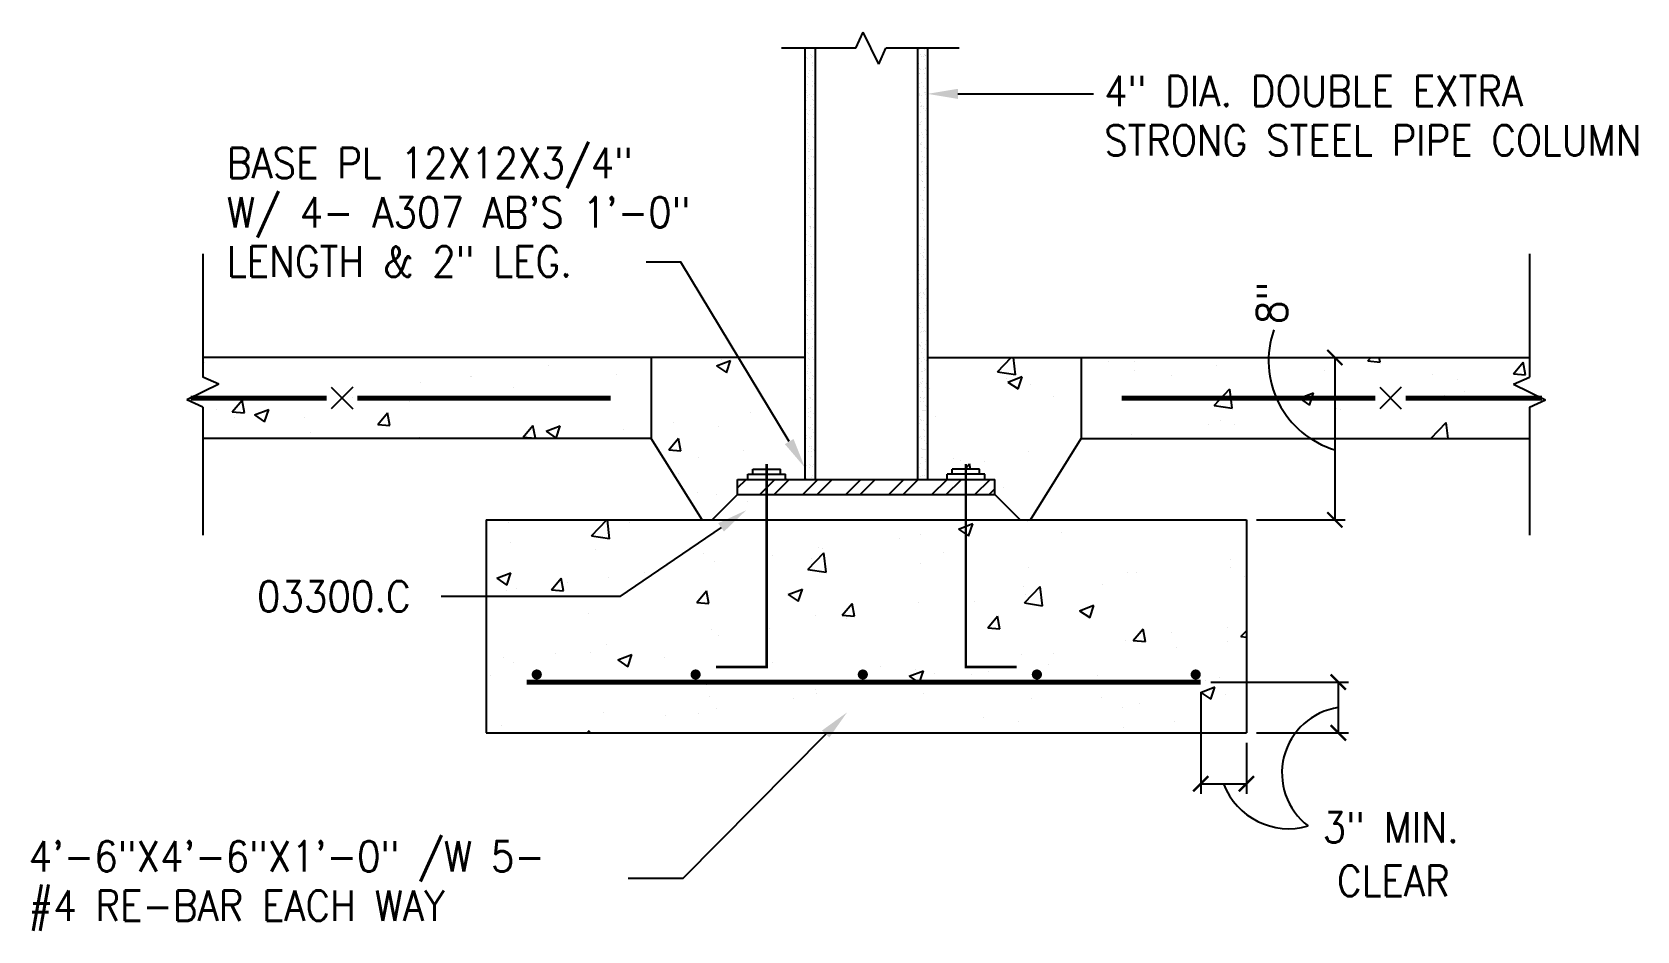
# Model space of a CAD drawing. Extents: x 10 to 698, y 9 to 300.
# Drawn here: x 495.134 to 500.079, y 9.166 to 11.936 of the extents above; entities that cross this region are included whole.
import ezdxf

# ---------------------------------------------------------------- set-up
doc = ezdxf.new("R2010")
doc.units = 0
doc.header["$LTSCALE"] = 0.5
doc.header["$MEASUREMENT"] = 0
doc.layers.get('0').update_dxf_attribs({"linetype": 'CONTINUOUS'})
doc.layers.get('DEFPOINTS').update_dxf_attribs({"linetype": 'CONTINUOUS'})
for name, color, linetype in [('A-ANNO-DIMS', 7, 'CONTINUOUS'), ('A-ANNO-NOTE', 7, 'CONTINUOUS'), ('A-ANNO-SYMB', 7, 'CONTINUOUS'), ('A-DETL-MBND', 2, 'CONTINUOUS'), ('A-DETL-MCUT', 2, 'CONTINUOUS'), ('A-DETL-PATT', 8, 'CONTINUOUS')]:
    doc.layers.add(name, color=color, linetype=linetype)
doc.styles.add('NOTE', font='romans.shx', dxfattribs={"width": 0.9})
doc.dimstyles.new('A1-1', dxfattribs={"dimtxt": 0.09375, "dimasz": 0.046875, "dimexe": 0.03125, "dimexo": 0.03125, "dimgap": 0.03125, "dimtad": 1, "dimdec": 8, "dimzin": 3, "dimdsep": 46, "dimlunit": 4, "dimtxsty": 'Standard', "dimblk1": 'ARCHTICK', "dimblk2": 'ARCHTICK', "dimsah": 1, "dimcen": 0.09375, "dimclrd": 256, "dimclre": 256, "dimclrt": 256, "dimadec": 0, "dimazin": 0, "dimtfac": 1, "dimtdec": 8, "dimtmove": 2, "dimatfit": 3, "dimldrblk": 'ARCHTICK', "dimfxl": 0, "dimtolj": 1, "dimtzin": 3, "dimarcsym": 0})

# ---------------------------------------------------------------- blocks, each defined once
blk = doc.blocks.new('*X329')
at = {"color": 0}
for p, q in [((497.308, 10.5311), (497.3346, 10.5577)), ((497.3973, 10.532), (497.423, 10.5577)), ((497.4203, 10.5108), (497.4672, 10.5577)), ((497.5087, 10.5108), (497.5555, 10.5577)), ((497.5529, 10.5108), (497.5997, 10.5577)), ((497.6413, 10.5108), (497.6881, 10.5577)), ((497.7044, 10.5297), (497.7323, 10.5577)), ((497.7738, 10.5108), (497.8207, 10.5577)), ((497.818, 10.5108), (497.8649, 10.5577)), ((497.9064, 10.5108), (497.9533, 10.5577)), ((497.9506, 10.5108), (497.9975, 10.5577)), ((498.039, 10.5108), (498.0859, 10.5577)), ((497.3761, 10.5108), (497.3973, 10.532)), ((497.6854, 10.5108), (497.7044, 10.5297)), ((498.0832, 10.5108), (498.1007, 10.5283))]:
    blk.add_line(p, q, dxfattribs=at)
blk = doc.blocks.new('*X328')
at = {"color": 0}
for p, q in [((498.1091, 10.8891), (498.1513, 10.9332)), ((498.1646, 10.8802), (498.1585, 10.9332)), ((499.2503, 10.9225), (499.2592, 10.9332)), ((499.2877, 10.9189), (499.285, 10.9332)), ((495.6642, 10.9176), (495.6642, 10.9176)), ((496.7252, 10.9074), (496.7252, 10.9074)), ((496.9335, 10.8804), (496.9335, 10.8804)), ((497.2428, 10.9076), (497.2865, 10.9244)), ((497.2428, 10.9076), (497.2739, 10.8866)), ((497.2581, 10.9272), (497.2581, 10.9272)), ((497.2739, 10.8862), (497.2865, 10.924)), ((498.1091, 10.8891), (498.1646, 10.8805)), ((498.45, 10.9224), (498.45, 10.9224)), ((498.5313, 10.9203), (498.5313, 10.9203)), ((498.5326, 10.8941), (498.5326, 10.8941)), ((498.7837, 10.9083), (498.7837, 10.9083)), ((499.1173, 10.8942), (499.1173, 10.8942)), ((499.2503, 10.9225), (499.2877, 10.9193)), ((499.4509, 10.8801), (499.4509, 10.8801)), ((499.6986, 10.8833), (499.7287, 10.9192)), ((499.6986, 10.8833), (499.7359, 10.88)), ((499.7359, 10.8797), (499.7287, 10.9188)), ((496.332, 10.8556), (496.332, 10.8556)), ((496.4855, 10.8738), (496.4855, 10.8738)), ((496.4885, 10.8762), (496.4885, 10.8762)), ((496.6178, 10.8404), (496.6178, 10.8404)), ((497.8998, 10.8372), (497.8998, 10.8372)), ((498.1365, 10.8683), (498.1365, 10.8683)), ((498.141, 10.8575), (498.1847, 10.8743)), ((498.141, 10.8575), (498.1721, 10.8366)), ((498.1721, 10.8362), (498.1847, 10.8739)), ((498.2117, 10.8501), (498.2117, 10.8501)), ((498.6466, 10.8763), (498.6466, 10.8763)), ((498.7761, 10.7857), (498.8248, 10.8364)), ((498.8317, 10.7767), (498.8248, 10.8361)), ((499.5254, 10.8642), (499.5254, 10.8642)), ((495.7507, 10.7662), (495.7809, 10.8021)), ((495.7881, 10.7625), (495.7809, 10.8017)), ((495.9373, 10.8036), (495.9373, 10.8036)), ((496.121, 10.8112), (496.121, 10.8112)), ((496.2969, 10.7964), (496.2969, 10.7964)), ((498.2821, 10.8137), (498.2821, 10.8137)), ((498.7761, 10.7857), (498.8317, 10.7771)), ((499.0392, 10.8075), (499.0829, 10.8243)), ((499.0392, 10.8075), (499.0703, 10.7865)), ((499.0703, 10.7861), (499.0829, 10.8239)), ((499.1609, 10.8016), (499.1609, 10.8016)), ((499.3112, 10.7981), (499.3112, 10.7981)), ((499.4862, 10.8169), (499.4862, 10.8169)), ((499.5479, 10.8293), (499.5479, 10.8293)), ((495.7006, 10.7725), (495.7006, 10.7725)), ((495.7507, 10.7662), (495.7881, 10.7629)), ((495.7565, 10.7487), (495.7565, 10.7487)), ((495.8194, 10.7561), (495.8632, 10.7729)), ((495.8194, 10.7561), (495.8505, 10.7351)), ((495.8505, 10.7347), (495.8632, 10.7725)), ((495.9723, 10.7495), (495.9723, 10.7495)), ((496.199, 10.727), (496.2291, 10.7629)), ((496.2364, 10.7233), (496.2291, 10.7625)), ((497.1119, 10.7334), (497.1119, 10.7334)), ((497.3487, 10.7646), (497.3487, 10.7646)), ((497.9176, 10.7511), (497.9176, 10.7511)), ((498.7964, 10.739), (498.7964, 10.739)), ((499.1547, 10.7775), (499.1547, 10.7775)), ((499.1653, 10.7729), (499.1653, 10.7729)), ((499.444, 10.6832), (499.4918, 10.733)), ((499.4975, 10.6832), (499.4918, 10.7326)), ((495.9928, 10.7017), (495.9928, 10.7017)), ((496.199, 10.727), (496.2364, 10.7237)), ((496.3265, 10.6876), (496.3265, 10.6876)), ((496.6473, 10.6877), (496.6774, 10.7236)), ((496.6473, 10.6877), (496.6847, 10.6845)), ((496.6847, 10.6841), (496.6774, 10.7233)), ((496.7176, 10.706), (496.7614, 10.7228)), ((496.7176, 10.706), (496.7487, 10.685)), ((496.7487, 10.6846), (496.7614, 10.7224)), ((496.9555, 10.7128), (496.9555, 10.7128)), ((497.0956, 10.6485), (497.1257, 10.6844)), ((497.1329, 10.6449), (497.1257, 10.684)), ((497.2505, 10.7192), (497.2505, 10.7192)), ((498.5233, 10.6944), (498.5233, 10.6944)), ((498.525, 10.686), (498.525, 10.686)), ((498.76, 10.7255), (498.76, 10.7255)), ((498.8407, 10.726), (498.8407, 10.726)), ((497.0956, 10.6485), (497.1329, 10.6452)), ((497.3274, 10.6453), (497.3274, 10.6453)), ((498.2041, 10.642), (498.2041, 10.642)), ((497.1886, 10.626), (497.1886, 10.626)), ((497.9721, 10.6218), (497.9721, 10.6218)), ((497.9947, 10.6171), (497.9947, 10.6171)), ((498.008, 10.5889), (498.0223, 10.606)), ((498.0254, 10.5889), (498.0223, 10.6056)), ((498.0674, 10.6139), (498.0674, 10.6139)), ((497.1255, 10.5755), (497.1255, 10.5755)), ((497.4592, 10.5614), (497.4592, 10.5614)), ((497.1842, 10.5181), (497.1842, 10.5181)), ((497.2429, 10.5111), (497.2429, 10.5111)), ((497.3384, 10.4888), (497.3384, 10.4888)), ((498.1264, 10.5332), (498.1264, 10.5332)), ((496.6026, 10.4243), (496.6026, 10.4243)), ((496.8579, 10.3838), (496.9048, 10.4327)), ((496.9135, 10.3748), (496.9067, 10.4327)), ((496.9739, 10.4262), (496.9739, 10.4262)), ((497.8719, 10.3871), (497.8719, 10.3871)), ((497.9889, 10.4043), (498.0327, 10.4211)), ((497.9889, 10.4043), (498.02, 10.3833)), ((498.02, 10.3829), (498.0327, 10.4207)), ((498.1965, 10.434), (498.1965, 10.434)), ((498.2024, 10.4273), (498.2024, 10.4273)), ((498.3061, 10.3952), (498.3061, 10.3952)), ((496.5358, 10.3558), (496.5358, 10.3558)), ((496.6094, 10.3637), (496.6094, 10.3637)), ((496.8579, 10.3838), (496.9135, 10.3751)), ((496.8694, 10.3417), (496.8694, 10.3417)), ((497.5562, 10.3471), (497.5562, 10.3471)), ((497.571, 10.3441), (497.571, 10.3441)), ((497.8077, 10.3753), (497.8077, 10.3753)), ((497.203, 10.3277), (497.203, 10.3277)), ((497.2353, 10.3031), (497.2353, 10.3031)), ((497.4145, 10.3235), (497.4145, 10.3235)), ((497.5249, 10.2803), (497.5736, 10.331)), ((497.5367, 10.3136), (497.5367, 10.3136)), ((497.5805, 10.2714), (497.5736, 10.3307)), ((497.8703, 10.2995), (497.8703, 10.2995)), ((497.9416, 10.3326), (497.9416, 10.3326)), ((498.8255, 10.3099), (498.8255, 10.3099)), ((496.5656, 10.2528), (496.6093, 10.2696)), ((496.5656, 10.2528), (496.5967, 10.2318)), ((496.5967, 10.2314), (496.6093, 10.2692)), ((496.734, 10.2176), (496.7641, 10.2535)), ((496.7714, 10.214), (496.7641, 10.2531)), ((496.7831, 10.2404), (496.7831, 10.2404)), ((496.9107, 10.2562), (496.9107, 10.2562)), ((497.0198, 10.2716), (497.0198, 10.2716)), ((497.5249, 10.2803), (497.5805, 10.2717)), ((497.5771, 10.2701), (497.5771, 10.2701)), ((498.204, 10.2854), (498.204, 10.2854)), ((498.5098, 10.2699), (498.5098, 10.2699)), ((498.5376, 10.2713), (498.5376, 10.2713)), ((498.8259, 10.2845), (498.8259, 10.2845)), ((498.8712, 10.2572), (498.8712, 10.2572)), ((496.595, 10.2162), (496.595, 10.2162)), ((496.6266, 10.2198), (496.6266, 10.2198)), ((496.734, 10.2176), (496.7714, 10.2143)), ((497.1823, 10.1784), (497.2124, 10.2143)), ((497.2197, 10.1747), (497.2124, 10.2139)), ((497.2126, 10.2075), (497.2126, 10.2075)), ((497.4638, 10.2027), (497.5075, 10.2195)), ((497.4638, 10.2027), (497.4949, 10.1818)), ((497.4949, 10.1814), (497.5075, 10.2191)), ((498.1889, 10.2259), (498.1889, 10.2259)), ((498.1919, 10.1769), (498.2406, 10.2276)), ((498.1945, 10.2014), (498.1945, 10.2014)), ((498.2475, 10.1679), (498.2406, 10.2273)), ((498.4312, 10.2325), (498.4312, 10.2325)), ((496.8481, 10.1449), (496.8481, 10.1449)), ((497.1823, 10.1784), (497.2197, 10.1751)), ((497.5486, 10.139), (497.5486, 10.139)), ((497.6306, 10.1392), (497.6607, 10.1751)), ((497.6306, 10.1392), (497.6679, 10.1359)), ((497.6679, 10.1355), (497.6607, 10.1747)), ((497.8643, 10.179), (497.8643, 10.179)), ((498.038, 10.1808), (498.038, 10.1808)), ((498.1919, 10.1769), (498.2475, 10.1682)), ((498.362, 10.1527), (498.4057, 10.1695)), ((498.362, 10.1527), (498.3931, 10.1317)), ((498.3931, 10.1313), (498.4057, 10.1691)), ((497.2277, 10.095), (497.2277, 10.095)), ((497.4066, 10.0976), (497.4066, 10.0976)), ((497.6433, 10.1288), (497.6433, 10.1288)), ((498.0789, 10.1), (498.109, 10.1359)), ((498.0789, 10.1), (498.1162, 10.0967)), ((498.1162, 10.0963), (498.109, 10.1355)), ((498.5272, 10.0607), (498.5573, 10.0966)), ((498.5645, 10.0571), (498.5573, 10.0963)), ((498.8179, 10.1019), (498.8179, 10.1019)), ((498.8589, 10.0734), (498.8759, 10.0911)), ((496.9031, 10.0482), (496.9031, 10.0482)), ((497.2501, 10.077), (497.2501, 10.077)), ((498.5022, 10.0618), (498.5022, 10.0618)), ((498.5272, 10.0607), (498.5645, 10.0575)), ((498.6448, 10.0848), (498.6448, 10.0848)), ((498.8179, 10.0586), (498.8179, 10.0586)), ((498.8589, 10.0734), (498.8759, 10.0708)), ((496.5874, 10.0081), (496.5874, 10.0081)), ((496.6187, 9.9939), (496.6187, 9.9939)), ((496.7477, 10.0224), (496.7477, 10.0224)), ((496.8554, 10.0251), (496.8554, 10.0251)), ((496.9386, 10.0011), (496.9824, 10.0179)), ((496.9386, 10.0011), (496.9697, 9.9802)), ((496.9697, 9.9798), (496.9824, 10.0176)), ((497.0813, 10.0083), (497.0813, 10.0083)), ((497.415, 9.9942), (497.415, 9.9942)), ((498.1813, 10.0178), (498.1813, 10.0178)), ((498.2803, 10.0223), (498.2803, 10.0223)), ((498.6615, 10.038), (498.6615, 10.038)), ((496.5458, 9.9525), (496.5458, 9.9525)), ((497.7486, 9.9801), (497.7486, 9.9801)), ((497.8368, 9.9511), (497.8806, 9.9679)), ((497.8368, 9.9511), (497.8679, 9.9301)), ((497.8567, 9.971), (497.8567, 9.971)), ((497.8679, 9.9297), (497.8806, 9.9675)), ((497.9158, 9.9597), (497.9158, 9.9597)), ((498.03, 9.9549), (498.03, 9.9549)), ((498.0822, 9.966), (498.0822, 9.966)), ((498.2668, 9.986), (498.2668, 9.986)), ((498.4159, 9.9519), (498.4159, 9.9519)), ((498.7945, 9.9476), (498.7945, 9.9476)), ((496.8795, 9.9384), (496.8795, 9.9384)), ((497.2131, 9.9243), (497.2131, 9.9243)), ((497.541, 9.931), (497.541, 9.931)), ((497.5467, 9.9102), (497.5467, 9.9102)), ((497.5513, 9.8971), (497.5513, 9.8971)), ((497.8736, 9.9343), (497.8736, 9.9343)), ((497.8804, 9.8961), (497.8804, 9.8961)), ((498.735, 9.901), (498.7788, 9.9178)), ((498.735, 9.901), (498.7661, 9.8801)), ((498.7495, 9.9378), (498.7495, 9.9378)), ((498.7661, 9.8797), (498.7788, 9.9174)), ((498.8103, 9.8938), (498.8103, 9.8938)), ((497.2201, 9.887), (497.2201, 9.887)), ((497.2422, 9.8511), (497.2422, 9.8511)), ((497.4789, 9.8823), (497.4789, 9.8823)), ((498.214, 9.882), (498.214, 9.882)), ((498.43, 9.885), (498.43, 9.885)), ((498.4946, 9.8538), (498.4946, 9.8538)), ((498.5477, 9.8679), (498.5477, 9.8679)), ((496.5798, 9.8001), (496.5798, 9.8001)), ((496.8955, 9.8401), (496.8955, 9.8401)), ((497.0857, 9.8305), (497.0857, 9.8305)), ((497.1868, 9.8346), (497.1868, 9.8346)), ((498.0655, 9.8225), (498.0655, 9.8225)), ((498.1737, 9.8098), (498.1737, 9.8098)), ((498.6535, 9.8121), (498.6535, 9.8121)), ((496.691, 9.7786), (496.691, 9.7786)), ((496.845, 9.7764), (496.8509, 9.7834)), ((496.8521, 9.7764), (496.8509, 9.783)), ((498.4971, 9.7915), (498.4971, 9.7915))]:
    blk.add_line(p, q, dxfattribs=at)
blk = doc.blocks.new('_ARCHTICK')
at = {"color": 0, "linetype": 'ByBlock'}
blk.add_lwpolyline([(-0.5, -0.5, 0.15, 0.15, 0), (0.5, 0.5, 0.15, 0.15, 0)], format="xyseb", dxfattribs=at)
blk = doc.blocks.new('*D62')
at = {"linetype": 'ByBlock'}
for p, q in [((498.7353, 9.9014), (498.7353, 9.588)), ((498.8759, 9.7452), (498.8759, 9.588)), ((498.7353, 9.6193), (498.8759, 9.6193))]:
    blk.add_line(p, q, dxfattribs=at)
at = {"layer": 'DEFPOINTS', "color": 0, "linetype": 'ByBlock'}
for p in [(498.7353, 9.9327), (498.8759, 9.7764), (498.8759, 9.6193)]:
    blk.add_point(p, dxfattribs=at)
at = {"linetype": 'ByBlock', "xscale": 0.046875, "yscale": 0.046875, "zscale": 0.046875, "rotation": 180}
blk.add_blockref('_ARCHTICK', (498.7353, 9.6193), dxfattribs=at)
at = {"linetype": 'ByBlock', "xscale": 0.046875, "yscale": 0.046875, "zscale": 0.046875}
blk.add_blockref('_ARCHTICK', (498.8759, 9.6193), dxfattribs=at)
at = {"linetype": 'ByBlock', "style": 'NOTE', "width": 0.9}
for s, p in [('3" MIN.', (499.1109, 9.4385)), ('CLEAR', (499.1551, 9.2733))]:
    blk.add_text(s, height=0.09375, dxfattribs=at).set_placement(p)
blk = doc.blocks.new('*D58')
at = {"linetype": 'ByBlock'}
for p, q in [((498.7665, 9.9327), (499.1904, 9.9327)), ((499.1592, 9.9327), (499.1592, 9.7764)), ((498.9072, 9.7764), (499.1904, 9.7764))]:
    blk.add_line(p, q, dxfattribs=at)
at = {"layer": 'DEFPOINTS', "color": 0, "linetype": 'ByBlock'}
for p in [(498.7353, 9.9327), (498.8759, 9.7764), (499.1592, 9.7764)]:
    blk.add_point(p, dxfattribs=at)
at = {"linetype": 'ByBlock', "xscale": 0.046875, "yscale": 0.046875, "zscale": 0.046875}
for p, rotation in [((499.1592, 9.9327), 90), ((499.1592, 9.7764), 270)]:
    blk.add_blockref('_ARCHTICK', p, dxfattribs=dict(at, rotation=rotation))
blk = doc.blocks.new('*D59')
at = {"linetype": 'ByBlock'}
for p, q in [((499.1485, 10.9332), (499.1485, 10.4327)), ((499.1651, 10.9332), (499.1798, 10.9332)), ((498.9072, 10.4327), (499.1798, 10.4327))]:
    blk.add_line(p, q, dxfattribs=at)
at = {"layer": 'DEFPOINTS', "color": 0, "linetype": 'ByBlock'}
for p in [(499.1338, 10.9332), (498.8759, 10.4327), (499.1485, 10.4327)]:
    blk.add_point(p, dxfattribs=at)
at = {"linetype": 'ByBlock', "xscale": 0.046875, "yscale": 0.046875, "zscale": 0.046875}
for p, rotation in [((499.1485, 10.9332), 90), ((499.1485, 10.4327), 270)]:
    blk.add_blockref('_ARCHTICK', p, dxfattribs=dict(at, rotation=rotation))
at = {"linetype": 'ByBlock', "style": 'NOTE', "width": 0.9}
blk.add_text('8"', height=0.09375, rotation=90, dxfattribs=at).set_placement((499.0014, 11.0364))
blk = doc.blocks.new('*X261')
at = {"color": 0}
for p, q in [((497.8677, 11.8812), (497.8677, 11.8812)), ((497.8843, 11.8827), (497.8843, 11.8827)), ((497.8906, 11.8865), (497.8906, 11.8865)), ((497.5161, 11.847), (497.5161, 11.847)), ((497.5218, 11.8576), (497.5218, 11.8576)), ((497.5232, 11.8562), (497.5232, 11.8562)), ((497.5323, 11.866), (497.5323, 11.866)), ((497.5359, 11.8579), (497.5359, 11.8579)), ((497.5372, 11.8632), (497.5372, 11.8632)), ((497.5374, 11.8433), (497.5374, 11.8433)), ((497.5382, 11.8331), (497.5382, 11.8331)), ((497.5389, 11.8618), (497.5389, 11.8618)), ((497.5403, 11.8407), (497.5403, 11.8407)), ((497.5449, 11.8269), (497.5449, 11.8269)), ((497.8655, 11.8682), (497.8655, 11.8682)), ((497.8659, 11.8609), (497.8659, 11.8609)), ((497.8665, 11.8381), (497.8665, 11.8381)), ((497.8683, 11.8239), (497.8683, 11.8239)), ((497.8712, 11.8212), (497.8712, 11.8212)), ((497.8729, 11.8666), (497.8729, 11.8666)), ((497.874, 11.8619), (497.874, 11.8619)), ((497.8795, 11.8624), (497.8795, 11.8624)), ((497.8803, 11.8223), (497.8803, 11.8223)), ((497.8833, 11.8669), (497.8833, 11.8669)), ((497.8853, 11.8526), (497.8853, 11.8526)), ((497.8855, 11.8275), (497.8855, 11.8275)), ((497.8861, 11.8643), (497.8861, 11.8643)), ((497.8863, 11.8225), (497.8863, 11.8225)), ((497.8867, 11.8636), (497.8867, 11.8636)), ((497.8884, 11.8234), (497.8884, 11.8234)), ((497.8921, 11.8233), (497.8921, 11.8233)), ((497.5155, 11.7835), (497.5155, 11.7835)), ((497.5171, 11.8169), (497.5171, 11.8169)), ((497.5181, 11.7868), (497.5181, 11.7868)), ((497.5224, 11.8003), (497.5224, 11.8003)), ((497.5226, 11.7752), (497.5226, 11.7752)), ((497.5253, 11.7976), (497.5253, 11.7976)), ((497.5266, 11.8075), (497.5266, 11.8075)), ((497.5294, 11.8166), (497.5294, 11.8166)), ((497.5376, 11.8176), (497.5376, 11.8176)), ((497.5389, 11.7852), (497.5389, 11.7852)), ((497.5391, 11.803), (497.5391, 11.803)), ((497.5401, 11.7729), (497.5401, 11.7729)), ((497.5438, 11.778), (497.5438, 11.778)), ((497.8672, 11.8081), (497.8672, 11.8081)), ((497.8674, 11.808), (497.8674, 11.808)), ((497.8684, 11.7779), (497.8684, 11.7779)), ((497.8735, 11.781), (497.8735, 11.781)), ((497.8848, 11.8088), (497.8848, 11.8088)), ((497.8873, 11.7924), (497.8873, 11.7924)), ((497.5162, 11.7339), (497.5162, 11.7339)), ((497.519, 11.7567), (497.519, 11.7567)), ((497.52, 11.7266), (497.52, 11.7266)), ((497.5215, 11.7486), (497.5215, 11.7486)), ((497.524, 11.7421), (497.524, 11.7421)), ((497.5243, 11.735), (497.5243, 11.735)), ((497.5281, 11.7444), (497.5281, 11.7444)), ((497.537, 11.7367), (497.537, 11.7367)), ((497.5392, 11.7684), (497.5392, 11.7684)), ((497.5395, 11.7279), (497.5395, 11.7279)), ((497.5411, 11.7428), (497.5411, 11.7428)), ((497.5424, 11.7252), (497.5424, 11.7252)), ((497.8671, 11.7397), (497.8671, 11.7397)), ((497.8687, 11.745), (497.8687, 11.745)), ((497.8694, 11.7478), (497.8694, 11.7478)), ((497.8698, 11.7657), (497.8698, 11.7657)), ((497.8752, 11.7407), (497.8752, 11.7407)), ((497.8798, 11.769), (497.8798, 11.769)), ((497.8854, 11.7514), (497.8854, 11.7514)), ((497.8879, 11.7424), (497.8879, 11.7424)), ((497.8883, 11.7623), (497.8883, 11.7623)), ((497.8883, 11.7488), (497.8883, 11.7488)), ((497.8892, 11.7322), (497.8892, 11.7322)), ((497.8924, 11.7299), (497.8924, 11.7299)), ((497.5158, 11.69), (497.5158, 11.69)), ((497.521, 11.6965), (497.521, 11.6965)), ((497.5246, 11.6848), (497.5246, 11.6848)), ((497.5275, 11.6822), (497.5275, 11.6822)), ((497.5306, 11.6954), (497.5306, 11.6954)), ((497.5341, 11.7094), (497.5341, 11.7094)), ((497.5387, 11.6964), (497.5387, 11.6964)), ((497.5407, 11.7052), (497.5407, 11.7052)), ((497.5421, 11.7127), (497.5421, 11.7127)), ((497.5431, 11.6826), (497.5431, 11.6826)), ((497.8704, 11.7177), (497.8704, 11.7177)), ((497.8705, 11.7084), (497.8705, 11.7084)), ((497.8714, 11.6876), (497.8714, 11.6876)), ((497.8733, 11.7057), (497.8733, 11.7057)), ((497.8747, 11.71), (497.8747, 11.71)), ((497.8813, 11.7059), (497.8813, 11.7059)), ((497.8815, 11.7011), (497.8815, 11.7011)), ((497.8869, 11.6933), (497.8869, 11.6933)), ((497.8896, 11.7022), (497.8896, 11.7022)), ((497.8902, 11.7021), (497.8902, 11.7021)), ((497.8912, 11.672), (497.8912, 11.672)), ((497.5173, 11.6269), (497.5173, 11.6269)), ((497.522, 11.6664), (497.522, 11.6664)), ((497.523, 11.6363), (497.523, 11.6363)), ((497.5238, 11.654), (497.5238, 11.654)), ((497.5261, 11.6266), (497.5261, 11.6266)), ((497.5284, 11.6509), (497.5284, 11.6509)), ((497.5411, 11.6697), (497.5411, 11.6697)), ((497.5441, 11.6525), (497.5441, 11.6525)), ((497.545, 11.6568), (497.545, 11.6568)), ((497.545, 11.6224), (497.545, 11.6224)), ((497.869, 11.6515), (497.869, 11.6515)), ((497.872, 11.6502), (497.872, 11.6502)), ((497.8724, 11.6575), (497.8724, 11.6575)), ((497.8734, 11.6274), (497.8734, 11.6274)), ((497.8747, 11.6597), (497.8747, 11.6597)), ((497.8873, 11.6709), (497.8873, 11.6709)), ((497.8875, 11.636), (497.8875, 11.636)), ((497.8904, 11.6333), (497.8904, 11.6333)), ((497.8922, 11.6418), (497.8922, 11.6418)), ((497.5173, 11.6127), (497.5173, 11.6127)), ((497.5233, 11.592), (497.5233, 11.592)), ((497.524, 11.6062), (497.524, 11.6062)), ((497.525, 11.5761), (497.525, 11.5761)), ((497.5255, 11.6138), (497.5255, 11.6138)), ((497.5299, 11.5878), (497.5299, 11.5878)), ((497.5318, 11.5741), (497.5318, 11.5741)), ((497.5382, 11.6154), (497.5382, 11.6154)), ((497.5399, 11.5752), (497.5399, 11.5752)), ((497.541, 11.6118), (497.541, 11.6118)), ((497.5417, 11.6124), (497.5417, 11.6124)), ((497.5445, 11.6098), (497.5445, 11.6098)), ((497.546, 11.5923), (497.546, 11.5923)), ((497.8639, 11.5926), (497.8639, 11.5926)), ((497.8682, 11.6184), (497.8682, 11.6184)), ((497.8705, 11.5884), (497.8705, 11.5884)), ((497.8726, 11.5929), (497.8726, 11.5929)), ((497.8743, 11.5973), (497.8743, 11.5973)), ((497.8755, 11.5903), (497.8755, 11.5903)), ((497.8764, 11.6195), (497.8764, 11.6195)), ((497.8816, 11.6124), (497.8816, 11.6124)), ((497.8826, 11.5799), (497.8826, 11.5799)), ((497.8891, 11.6212), (497.8891, 11.6212)), ((497.8891, 11.5778), (497.8891, 11.5778)), ((497.8908, 11.581), (497.8908, 11.581)), ((497.8932, 11.6117), (497.8932, 11.6117)), ((497.5176, 11.5334), (497.5176, 11.5334)), ((497.5249, 11.5328), (497.5249, 11.5328)), ((497.5259, 11.546), (497.5259, 11.546)), ((497.5267, 11.5693), (497.5267, 11.5693)), ((497.5296, 11.5667), (497.5296, 11.5667)), ((497.5359, 11.5528), (497.5359, 11.5528)), ((497.5425, 11.5486), (497.5425, 11.5486)), ((497.5432, 11.5542), (497.5432, 11.5542)), ((497.5462, 11.5356), (497.5462, 11.5356)), ((497.8631, 11.5369), (497.8631, 11.5369)), ((497.8741, 11.5348), (497.8741, 11.5348)), ((497.8753, 11.5672), (497.8753, 11.5672)), ((497.8758, 11.5385), (497.8758, 11.5385)), ((497.8763, 11.5371), (497.8763, 11.5371)), ((497.8765, 11.5535), (497.8765, 11.5535)), ((497.8831, 11.5493), (497.8831, 11.5493)), ((497.5185, 11.4915), (497.5185, 11.4915)), ((497.5266, 11.4926), (497.5266, 11.4926)), ((497.5269, 11.5159), (497.5269, 11.5159)), ((497.5279, 11.4858), (497.5279, 11.4858)), ((497.5282, 11.5112), (497.5282, 11.5112)), ((497.5302, 11.4943), (497.5302, 11.4943)), ((497.5393, 11.4942), (497.5393, 11.4942)), ((497.5438, 11.4969), (497.5438, 11.4969)), ((497.8694, 11.4972), (497.8694, 11.4972)), ((497.8708, 11.4949), (497.8708, 11.4949)), ((497.8747, 11.4775), (497.8747, 11.4775)), ((497.8773, 11.507), (497.8773, 11.507)), ((497.8775, 11.4983), (497.8775, 11.4983)), ((497.8776, 11.4748), (497.8776, 11.4748)), ((497.8783, 11.4769), (497.8783, 11.4769)), ((497.8892, 11.5143), (497.8892, 11.5143)), ((497.8897, 11.5205), (497.8897, 11.5205)), ((497.8902, 11.5), (497.8902, 11.5)), ((497.8926, 11.5179), (497.8926, 11.5179)), ((497.5191, 11.4703), (497.5191, 11.4703)), ((497.5251, 11.4354), (497.5251, 11.4354)), ((497.5289, 11.4557), (497.5289, 11.4557)), ((497.5289, 11.4539), (497.5289, 11.4539)), ((497.5299, 11.4255), (497.5299, 11.4255)), ((497.5317, 11.4512), (497.5317, 11.4512)), ((497.5317, 11.4312), (497.5317, 11.4312)), ((497.5329, 11.4529), (497.5329, 11.4529)), ((497.541, 11.454), (497.541, 11.454)), ((497.5428, 11.4552), (497.5428, 11.4552)), ((497.5453, 11.4388), (497.5453, 11.4388)), ((497.8626, 11.4559), (497.8626, 11.4559)), ((497.8627, 11.4318), (497.8627, 11.4318)), ((497.8657, 11.436), (497.8657, 11.436)), ((497.8723, 11.4318), (497.8723, 11.4318)), ((497.8793, 11.4467), (497.8793, 11.4467)), ((497.8834, 11.4558), (497.8834, 11.4558)), ((497.8838, 11.4587), (497.8838, 11.4587)), ((497.8912, 11.4624), (497.8912, 11.4624)), ((497.8919, 11.4597), (497.8919, 11.4597)), ((497.5168, 11.4082), (497.5168, 11.4082)), ((497.5194, 11.3768), (497.5194, 11.3768)), ((497.5261, 11.4116), (497.5261, 11.4116)), ((497.5304, 11.3957), (497.5304, 11.3957)), ((497.5309, 11.3954), (497.5309, 11.3954)), ((497.5377, 11.3962), (497.5377, 11.3962)), ((497.5443, 11.392), (497.5443, 11.392)), ((497.5459, 11.3815), (497.5459, 11.3815)), ((497.8643, 11.4156), (497.8643, 11.4156)), ((497.8705, 11.376), (497.8705, 11.376)), ((497.8763, 11.4193), (497.8763, 11.4193)), ((497.877, 11.4173), (497.877, 11.4173)), ((497.8784, 11.3969), (497.8784, 11.3969)), ((497.8787, 11.3771), (497.8787, 11.3771)), ((497.8802, 11.4166), (497.8802, 11.4166)), ((497.8812, 11.3865), (497.8812, 11.3865)), ((497.8849, 11.3927), (497.8849, 11.3927)), ((497.8914, 11.3788), (497.8914, 11.3788)), ((497.8918, 11.4051), (497.8918, 11.4051)), ((497.5154, 11.3527), (497.5154, 11.3527)), ((497.5197, 11.3703), (497.5197, 11.3703)), ((497.5278, 11.3713), (497.5278, 11.3713)), ((497.531, 11.3384), (497.531, 11.3384)), ((497.5318, 11.3653), (497.5318, 11.3653)), ((497.532, 11.3377), (497.532, 11.3377)), ((497.5328, 11.3352), (497.5328, 11.3352)), ((497.5339, 11.3358), (497.5339, 11.3358)), ((497.5341, 11.3317), (497.5341, 11.3317)), ((497.5405, 11.373), (497.5405, 11.373)), ((497.5422, 11.3328), (497.5422, 11.3328)), ((497.8637, 11.3347), (497.8637, 11.3347)), ((497.8726, 11.3383), (497.8726, 11.3383)), ((497.8769, 11.362), (497.8769, 11.362)), ((497.8797, 11.3594), (497.8797, 11.3594)), ((497.8822, 11.3564), (497.8822, 11.3564)), ((497.8832, 11.3263), (497.8832, 11.3263)), ((497.8849, 11.3375), (497.8849, 11.3375)), ((497.891, 11.3577), (497.891, 11.3577)), ((497.8931, 11.3385), (497.8931, 11.3385)), ((497.8933, 11.3469), (497.8933, 11.3469)), ((497.516, 11.2953), (497.516, 11.2953)), ((497.5189, 11.2927), (497.5189, 11.2927)), ((497.5209, 11.3137), (497.5209, 11.3137)), ((497.5269, 11.2788), (497.5269, 11.2788)), ((497.5273, 11.2904), (497.5273, 11.2904)), ((497.5325, 11.2802), (497.5325, 11.2802)), ((497.5338, 11.3051), (497.5338, 11.3051)), ((497.5446, 11.2986), (497.5446, 11.2986)), ((497.8631, 11.3109), (497.8631, 11.3109)), ((497.864, 11.2808), (497.864, 11.2808)), ((497.8648, 11.3163), (497.8648, 11.3163)), ((497.8654, 11.2944), (497.8654, 11.2944)), ((497.8676, 11.2794), (497.8676, 11.2794)), ((497.8781, 11.2961), (497.8781, 11.2961)), ((497.8784, 11.3038), (497.8784, 11.3038)), ((497.8842, 11.2962), (497.8842, 11.2962)), ((497.8852, 11.2992), (497.8852, 11.2992)), ((497.516, 11.2606), (497.516, 11.2606)), ((497.5169, 11.2305), (497.5169, 11.2305)), ((497.5176, 11.2372), (497.5176, 11.2372)), ((497.5208, 11.2491), (497.5208, 11.2491)), ((497.529, 11.2501), (497.529, 11.2501)), ((497.5335, 11.2746), (497.5335, 11.2746)), ((497.5348, 11.275), (497.5348, 11.275)), ((497.5358, 11.2449), (497.5358, 11.2449)), ((497.5396, 11.2396), (497.5396, 11.2396)), ((497.5417, 11.2518), (497.5417, 11.2518)), ((497.5462, 11.2354), (497.5462, 11.2354)), ((497.8634, 11.2608), (497.8634, 11.2608)), ((497.865, 11.2507), (497.865, 11.2507)), ((497.8717, 11.2548), (497.8717, 11.2548)), ((497.8741, 11.2752), (497.8741, 11.2752)), ((497.879, 11.2465), (497.879, 11.2465)), ((497.8798, 11.2559), (497.8798, 11.2559)), ((497.8802, 11.2403), (497.8802, 11.2403)), ((497.8819, 11.2439), (497.8819, 11.2439)), ((497.8852, 11.2661), (497.8852, 11.2661)), ((497.8862, 11.236), (497.8862, 11.236)), ((497.8868, 11.2361), (497.8868, 11.2361)), ((497.8925, 11.2575), (497.8925, 11.2575)), ((497.5179, 11.2003), (497.5179, 11.2003)), ((497.5182, 11.1799), (497.5182, 11.1799)), ((497.5211, 11.1772), (497.5211, 11.1772)), ((497.5212, 11.2202), (497.5212, 11.2202)), ((497.5331, 11.2229), (497.5331, 11.2229)), ((497.5338, 11.1811), (497.5338, 11.1811)), ((497.5352, 11.2105), (497.5352, 11.2105)), ((497.536, 11.2203), (497.536, 11.2203)), ((497.5368, 11.2148), (497.5368, 11.2148)), ((497.5377, 11.1847), (497.5377, 11.1847)), ((497.5434, 11.2116), (497.5434, 11.2116)), ((497.8641, 11.2035), (497.8641, 11.2035)), ((497.8649, 11.2134), (497.8649, 11.2134)), ((497.866, 11.2205), (497.866, 11.2205)), ((497.8669, 11.2008), (497.8669, 11.2008)), ((497.867, 11.1904), (497.867, 11.1904)), ((497.8744, 11.1817), (497.8744, 11.1817)), ((497.8805, 11.1884), (497.8805, 11.1884)), ((497.8861, 11.2162), (497.8861, 11.2162)), ((497.8871, 11.2059), (497.8871, 11.2059)), ((497.8928, 11.2011), (497.8928, 11.2011)), ((497.5157, 11.1675), (497.5157, 11.1675)), ((497.5161, 11.1613), (497.5161, 11.1613)), ((497.5189, 11.1702), (497.5189, 11.1702)), ((497.5199, 11.1401), (497.5199, 11.1401)), ((497.522, 11.1279), (497.522, 11.1279)), ((497.5227, 11.1571), (497.5227, 11.1571)), ((497.5284, 11.1692), (497.5284, 11.1692)), ((497.5301, 11.1289), (497.5301, 11.1289)), ((497.5346, 11.1648), (497.5346, 11.1648)), ((497.5387, 11.1546), (497.5387, 11.1546)), ((497.5428, 11.1306), (497.5428, 11.1306)), ((497.5465, 11.142), (497.5465, 11.142)), ((497.8633, 11.1577), (497.8633, 11.1577)), ((497.8656, 11.1453), (497.8656, 11.1453)), ((497.8666, 11.1732), (497.8666, 11.1732)), ((497.868, 11.1603), (497.868, 11.1603)), ((497.869, 11.1302), (497.869, 11.1302)), ((497.8729, 11.1336), (497.8729, 11.1336)), ((497.8793, 11.1749), (497.8793, 11.1749)), ((497.881, 11.1347), (497.881, 11.1347)), ((497.8811, 11.1311), (497.8811, 11.1311)), ((497.884, 11.1284), (497.884, 11.1284)), ((497.8871, 11.1426), (497.8871, 11.1426)), ((497.8881, 11.1758), (497.8881, 11.1758)), ((497.8891, 11.1457), (497.8891, 11.1457)), ((497.5197, 11.1217), (497.5197, 11.1217)), ((497.5209, 11.11), (497.5209, 11.11)), ((497.5219, 11.0799), (497.5219, 11.0799)), ((497.5288, 11.1222), (497.5288, 11.1222)), ((497.5353, 11.1075), (497.5353, 11.1075)), ((497.5354, 11.118), (497.5354, 11.118)), ((497.5364, 11.0893), (497.5364, 11.0893)), ((497.5381, 11.1048), (497.5381, 11.1048)), ((497.5397, 11.1245), (497.5397, 11.1245)), ((497.5407, 11.0944), (497.5407, 11.0944)), ((497.5414, 11.083), (497.5414, 11.083)), ((497.5445, 11.0904), (497.5445, 11.0904)), ((497.866, 11.0922), (497.866, 11.0922)), ((497.8662, 11.088), (497.8662, 11.088)), ((497.8691, 11.0854), (497.8691, 11.0854)), ((497.8694, 11.1228), (497.8694, 11.1228)), ((497.8699, 11.1001), (497.8699, 11.1001)), ((497.876, 11.1186), (497.876, 11.1186)), ((497.882, 11.0837), (497.882, 11.0837)), ((497.8873, 11.095), (497.8873, 11.095)), ((497.8886, 11.0795), (497.8886, 11.0795)), ((497.8901, 11.1156), (497.8901, 11.1156)), ((497.8911, 11.0855), (497.8911, 11.0855)), ((497.5169, 11.0463), (497.5169, 11.0463)), ((497.5203, 11.0644), (497.5203, 11.0644)), ((497.5228, 11.0498), (497.5228, 11.0498)), ((497.523, 11.0637), (497.523, 11.0637)), ((497.5232, 11.0618), (497.5232, 11.0618)), ((497.5296, 11.0479), (497.5296, 11.0479)), ((497.5368, 11.0493), (497.5368, 11.0493)), ((497.5417, 11.0643), (497.5417, 11.0643)), ((497.5427, 11.0342), (497.5427, 11.0342)), ((497.8636, 11.0643), (497.8636, 11.0643)), ((497.8677, 11.052), (497.8677, 11.052)), ((497.8677, 11.0298), (497.8677, 11.0298)), ((497.8709, 11.07), (497.8709, 11.07)), ((497.8719, 11.0399), (497.8719, 11.0399)), ((497.8805, 11.0537), (497.8805, 11.0537)), ((497.8827, 11.0729), (497.8827, 11.0729)), ((497.8921, 11.0554), (497.8921, 11.0554)), ((497.518, 11.0047), (497.518, 11.0047)), ((497.5218, 11.0063), (497.5218, 11.0063)), ((497.5231, 11.0066), (497.5231, 11.0066)), ((497.5238, 11.0197), (497.5238, 11.0197)), ((497.5246, 11.0005), (497.5246, 11.0005)), ((497.5248, 10.9896), (497.5248, 10.9896)), ((497.5313, 11.0077), (497.5313, 11.0077)), ((497.5357, 11.0245), (497.5357, 11.0245)), ((497.5374, 10.992), (497.5374, 10.992)), ((497.5403, 10.9894), (497.5403, 10.9894)), ((497.5437, 11.0041), (497.5437, 11.0041)), ((497.544, 11.0094), (497.544, 11.0094)), ((497.8652, 11.0011), (497.8652, 11.0011)), ((497.8729, 11.0098), (497.8729, 11.0098)), ((497.8739, 10.9797), (497.8739, 10.9797)), ((497.874, 11.0124), (497.874, 11.0124)), ((497.8763, 11.0251), (497.8763, 11.0251)), ((497.8822, 11.0134), (497.8822, 11.0134)), ((497.8833, 11.0156), (497.8833, 11.0156)), ((497.8861, 11.013), (497.8861, 11.013)), ((497.8889, 10.986), (497.8889, 10.986)), ((497.893, 11.0253), (497.893, 11.0253)), ((497.5163, 10.9653), (497.5163, 10.9653)), ((497.5224, 10.9489), (497.5224, 10.9489)), ((497.5253, 10.9463), (497.5253, 10.9463)), ((497.5258, 10.9595), (497.5258, 10.9595)), ((497.5306, 10.9656), (497.5306, 10.9656)), ((497.5372, 10.9614), (497.5372, 10.9614)), ((497.5376, 10.9681), (497.5376, 10.9681)), ((497.5389, 10.9339), (497.5389, 10.9339)), ((497.5446, 10.9739), (497.5446, 10.9739)), ((497.5456, 10.9438), (497.5456, 10.9438)), ((497.5457, 10.9691), (497.5457, 10.9691)), ((497.8672, 10.971), (497.8672, 10.971)), ((497.8683, 10.9725), (497.8683, 10.9725)), ((497.8689, 10.9308), (497.8689, 10.9308)), ((497.8712, 10.9699), (497.8712, 10.9699)), ((497.8712, 10.9662), (497.8712, 10.9662)), ((497.8749, 10.9496), (497.8749, 10.9496)), ((497.8778, 10.962), (497.8778, 10.962)), ((497.8816, 10.9325), (497.8816, 10.9325)), ((497.8848, 10.9574), (497.8848, 10.9574)), ((497.8884, 10.9738), (497.8884, 10.9738)), ((497.518, 10.9251), (497.518, 10.9251)), ((497.524, 10.8908), (497.524, 10.8908)), ((497.5243, 10.8854), (497.5243, 10.8854)), ((497.5249, 10.9071), (497.5249, 10.9071)), ((497.5268, 10.9294), (497.5268, 10.9294)), ((497.5278, 10.8993), (497.5278, 10.8993)), ((497.5307, 10.9267), (497.5307, 10.9267)), ((497.5324, 10.8865), (497.5324, 10.8865)), ((497.5432, 10.9265), (497.5432, 10.9265)), ((497.5451, 10.8882), (497.5451, 10.8882)), ((497.5466, 10.9137), (497.5466, 10.9137)), ((497.8655, 10.9077), (497.8655, 10.9077)), ((497.8698, 10.9144), (497.8698, 10.9144)), ((497.8752, 10.8912), (497.8752, 10.8912)), ((497.8758, 10.9195), (497.8758, 10.9195)), ((497.8768, 10.8894), (497.8768, 10.8894)), ((497.8833, 10.8922), (497.8833, 10.8922)), ((497.8838, 10.9271), (497.8838, 10.9271)), ((497.8854, 10.9001), (497.8854, 10.9001)), ((497.8883, 10.8975), (497.8883, 10.8975)), ((497.8904, 10.9229), (497.8904, 10.9229)), ((497.5175, 10.8441), (497.5175, 10.8441)), ((497.5198, 10.8481), (497.5198, 10.8481)), ((497.5246, 10.8335), (497.5246, 10.8335)), ((497.5264, 10.8439), (497.5264, 10.8439)), ((497.5275, 10.8308), (497.5275, 10.8308)), ((497.5287, 10.8692), (497.5287, 10.8692)), ((497.5297, 10.8391), (497.5297, 10.8391)), ((497.5375, 10.8679), (497.5375, 10.8679)), ((497.5387, 10.8469), (497.5387, 10.8469)), ((497.5395, 10.8765), (497.5395, 10.8765)), ((497.5424, 10.8739), (497.5424, 10.8739)), ((497.867, 10.8445), (497.867, 10.8445)), ((497.8684, 10.8498), (497.8684, 10.8498)), ((497.8705, 10.8571), (497.8705, 10.8571)), ((497.8733, 10.8544), (497.8733, 10.8544)), ((497.8778, 10.8593), (497.8778, 10.8593)), ((497.8781, 10.8685), (497.8781, 10.8685)), ((497.8869, 10.842), (497.8869, 10.842)), ((497.8896, 10.8526), (497.8896, 10.8526)), ((497.5192, 10.8038), (497.5192, 10.8038)), ((497.5307, 10.809), (497.5307, 10.809)), ((497.5319, 10.8055), (497.5319, 10.8055)), ((497.5324, 10.809), (497.5324, 10.809)), ((497.539, 10.8048), (497.539, 10.8048)), ((497.5411, 10.8184), (497.5411, 10.8184)), ((497.8701, 10.8096), (497.8701, 10.8096)), ((497.872, 10.7989), (497.872, 10.7989)), ((497.873, 10.8096), (497.873, 10.8096)), ((497.8788, 10.8292), (497.8788, 10.8292)), ((497.8796, 10.8054), (497.8796, 10.8054)), ((497.8798, 10.7991), (497.8798, 10.7991)), ((497.8828, 10.8112), (497.8828, 10.8112)), ((497.8875, 10.7847), (497.8875, 10.7847)), ((497.8904, 10.782), (497.8904, 10.782)), ((497.8907, 10.8294), (497.8907, 10.8294)), ((497.5255, 10.7642), (497.5255, 10.7642)), ((497.5261, 10.7753), (497.5261, 10.7753)), ((497.5267, 10.7505), (497.5267, 10.7505)), ((497.5317, 10.7789), (497.5317, 10.7789)), ((497.5327, 10.7487), (497.5327, 10.7487)), ((497.5336, 10.7653), (497.5336, 10.7653)), ((497.5417, 10.7611), (497.5417, 10.7611)), ((497.5445, 10.7584), (497.5445, 10.7584)), ((497.545, 10.7699), (497.545, 10.7699)), ((497.5463, 10.767), (497.5463, 10.767)), ((497.8673, 10.7511), (497.8673, 10.7511)), ((497.8726, 10.7416), (497.8726, 10.7416)), ((497.8755, 10.739), (497.8755, 10.739)), ((497.8763, 10.7699), (497.8763, 10.7699)), ((497.8808, 10.7689), (497.8808, 10.7689)), ((497.8818, 10.7388), (497.8818, 10.7388)), ((497.8845, 10.771), (497.8845, 10.771)), ((497.8856, 10.7705), (497.8856, 10.7705)), ((497.8922, 10.7663), (497.8922, 10.7663)), ((497.5156, 10.7264), (497.5156, 10.7264)), ((497.5186, 10.7229), (497.5186, 10.7229)), ((497.5204, 10.6826), (497.5204, 10.6826)), ((497.5216, 10.6915), (497.5216, 10.6915)), ((497.5267, 10.718), (497.5267, 10.718)), ((497.5282, 10.6873), (497.5282, 10.6873)), ((497.5296, 10.7154), (497.5296, 10.7154)), ((497.5331, 10.6843), (497.5331, 10.6843)), ((497.5337, 10.7186), (497.5337, 10.7186)), ((497.5347, 10.6885), (497.5347, 10.6885)), ((497.5393, 10.7113), (497.5393, 10.7113)), ((497.5399, 10.7257), (497.5399, 10.7257)), ((497.5432, 10.7029), (497.5432, 10.7029)), ((497.8622, 10.6921), (497.8622, 10.6921)), ((497.8631, 10.6873), (497.8631, 10.6873)), ((497.8688, 10.6879), (497.8688, 10.6879)), ((497.8695, 10.7286), (497.8695, 10.7286)), ((497.8712, 10.6884), (497.8712, 10.6884)), ((497.8741, 10.6835), (497.8741, 10.6835)), ((497.8799, 10.712), (497.8799, 10.712)), ((497.8827, 10.7087), (497.8827, 10.7087)), ((497.8839, 10.69), (497.8839, 10.69)), ((497.8891, 10.7265), (497.8891, 10.7265)), ((497.8907, 10.7314), (497.8907, 10.7314)), ((497.5155, 10.643), (497.5155, 10.643)), ((497.5159, 10.633), (497.5159, 10.633)), ((497.5266, 10.643), (497.5266, 10.643)), ((497.5282, 10.6599), (497.5282, 10.6599)), ((497.5342, 10.6524), (497.5342, 10.6524)), ((497.5348, 10.6441), (497.5348, 10.6441)), ((497.5356, 10.6584), (497.5356, 10.6584)), ((497.5408, 10.6482), (497.5408, 10.6482)), ((497.5438, 10.6456), (497.5438, 10.6456)), ((497.8627, 10.6625), (497.8627, 10.6625)), ((497.8748, 10.653), (497.8748, 10.653)), ((497.8775, 10.6487), (497.8775, 10.6487)), ((497.8814, 10.6488), (497.8814, 10.6488)), ((497.8837, 10.6786), (497.8837, 10.6786)), ((497.8847, 10.6485), (497.8847, 10.6485)), ((497.8856, 10.6498), (497.8856, 10.6498)), ((497.8897, 10.6692), (497.8897, 10.6692)), ((497.8925, 10.6728), (497.8925, 10.6728)), ((497.8926, 10.6666), (497.8926, 10.6666)), ((497.5165, 10.6129), (497.5165, 10.6129)), ((497.5198, 10.6016), (497.5198, 10.6016)), ((497.5285, 10.5939), (497.5285, 10.5939)), ((497.5289, 10.6026), (497.5289, 10.6026)), ((497.5317, 10.5999), (497.5317, 10.5999)), ((497.5366, 10.6283), (497.5366, 10.6283)), ((497.5376, 10.5982), (497.5376, 10.5982)), ((497.541, 10.6044), (497.541, 10.6044)), ((497.5453, 10.5875), (497.5453, 10.5875)), ((497.8636, 10.6323), (497.8636, 10.6323)), ((497.8646, 10.6022), (497.8646, 10.6022)), ((497.8691, 10.5945), (497.8691, 10.5945)), ((497.8707, 10.6074), (497.8707, 10.6074)), ((497.8747, 10.6261), (497.8747, 10.6261)), ((497.8776, 10.6235), (497.8776, 10.6235)), ((497.8857, 10.6184), (497.8857, 10.6184)), ((497.8867, 10.5883), (497.8867, 10.5883)), ((497.8874, 10.6139), (497.8874, 10.6139)), ((497.8912, 10.611), (497.8912, 10.611)), ((497.8919, 10.6102), (497.8919, 10.6102)), ((497.5174, 10.5699), (497.5174, 10.5699)), ((497.5175, 10.5828), (497.5175, 10.5828)), ((497.5215, 10.5614), (497.5215, 10.5614)), ((497.5342, 10.5631), (497.5342, 10.5631)), ((497.5386, 10.5681), (497.5386, 10.5681)), ((497.8627, 10.5804), (497.8627, 10.5804)), ((497.8643, 10.5661), (497.8643, 10.5661)), ((497.8656, 10.5721), (497.8656, 10.5721)), ((497.8724, 10.5671), (497.8724, 10.5671)), ((497.8763, 10.568), (497.8763, 10.568)), ((497.8851, 10.5688), (497.8851, 10.5688)), ((497.8877, 10.5582), (497.8877, 10.5582))]:
    blk.add_line(p, q, dxfattribs=at)

msp = doc.modelspace()

# ---------------------------------------------------------------- linework, layer by layer
at = {"layer": 'A-ANNO-DIMS'}
for centre, radius, start, end in [((499.23109048, 10.92337896), 0.28690827, 160.61997724, 253.27012328), ((499.19009705, 9.65222404), 0.2046604, 98.6851638, 232.75383019), ((499.00676905, 9.69637573), 0.2154377, 200.9723752, 286.02116764)]:
    msp.add_arc(centre, radius, start, end, dxfattribs=at)
at = {"layer": 'A-ANNO-NOTE'}
msp.add_line((497.98713499, 11.74578752), (498.40478095, 11.74578752), dxfattribs=at)
at = {"layer": 'A-ANNO-NOTE', "flags": 128}
for points in [[(497.46697997, 10.67416199), (497.13353332, 11.22730173), (497.02651575, 11.22730173)], [(497.2571764, 10.40966847), (496.94544073, 10.19681008), (496.39413628, 10.19681008)], [(497.57937077, 9.77273175), (497.13935956, 9.32741443), (496.97072489, 9.32741443)]]:
    msp.add_lwpolyline(points, dxfattribs=at)
at = {"layer": 'A-ANNO-NOTE', "linetype": 'Continuous', "extrusion": (-1.22461e-16, 1.22461e-16, -1)}
msp.add_solid([(-497.98713499, 11.73016252), (-497.89338499, 11.74578752), (-497.98713499, 11.76141252)], dxfattribs=at)
at = {"layer": 'A-ANNO-NOTE', "linetype": 'Continuous', "extrusion": (0, 0, -1)}
for points in [[(-497.48036159, 10.68222877), (-497.51538064, 10.59387228), (-497.45359835, 10.66609521)], [(-497.24836547, 10.42257227), (-497.33459921, 10.46253408), (-497.26598734, 10.39676467)], [(-497.56825621, 9.78371388), (-497.64526354, 9.83941912), (-497.59048534, 9.76174963)]]:
    msp.add_solid(points, dxfattribs=at)
at = {"layer": 'A-ANNO-SYMB'}
for p, q in [((497.67252488, 11.88676758), (497.69474166, 11.93622413)), ((497.7428028, 11.83731103), (497.69474166, 11.93622413)), ((497.67252488, 11.88676758), (497.442733, 11.88676758)), ((497.7428028, 11.83731103), (497.76501957, 11.88676758)), ((497.99035453, 11.88676758), (497.76501957, 11.88676758)), ((495.66018655, 11.25229057), (495.66018655, 10.8728325)), ((499.74857907, 11.25229057), (499.74857907, 10.8728325)), ((495.7096431, 10.85061573), (495.61073, 10.80255459)), ((495.7096431, 10.85061573), (495.66018655, 10.8728325)), ((499.69912252, 10.85061573), (499.74857907, 10.8728325)), ((499.69912252, 10.85061573), (499.79803563, 10.80255459)), ((495.66018655, 10.78033781), (495.61073, 10.80255459)), ((499.74857907, 10.78033781), (499.79803563, 10.80255459)), ((495.66018655, 10.78033781), (495.66018655, 10.38588883)), ((499.74857907, 10.78033781), (499.74857907, 10.38588883))]:
    msp.add_line(p, q, dxfattribs=at)
at = {"layer": 'A-DETL-MBND'}
for p, q in [((497.35491723, 10.5889126), (497.43971136, 10.5889126)), ((497.35491723, 10.5732876), (497.35491723, 10.5889126)), ((497.43971136, 10.5732876), (497.43971136, 10.5889126)), ((498.0538484, 10.5889126), (497.96905427, 10.5889126)), ((497.96905427, 10.5732876), (497.96905427, 10.5889126)), ((498.0538484, 10.5732876), (498.0538484, 10.5889126)), ((497.33929223, 10.5732876), (497.45533636, 10.5732876)), ((497.33929223, 10.5576626), (497.33929223, 10.5732876)), ((497.33929223, 10.5576626), (497.45533636, 10.5576626)), ((497.45533636, 10.5576626), (497.45533636, 10.5732876)), ((498.0694734, 10.5732876), (497.95342927, 10.5732876)), ((497.95342927, 10.5576626), (497.95342927, 10.5732876)), ((497.95342927, 10.5576626), (498.0694734, 10.5576626)), ((498.0694734, 10.5576626), (498.0694734, 10.5732876))]:
    msp.add_line(p, q, dxfattribs=at)
for points in [[(497.39731429, 10.6045376, 0.0078125, 0.0078125, 0), (497.39731429, 9.9795376, 0.0078125, 0.0078125, 0), (497.24106429, 9.9795376, 0.0078125, 0.0078125, 0)], [(498.01145133, 10.6045376, 0.0078125, 0.0078125, 0), (498.01145133, 9.9795376, 0.0078125, 0.0078125, 0), (498.16770133, 9.9795376, 0.0078125, 0.0078125, 0)]]:
    msp.add_lwpolyline(points, format="xyseb", dxfattribs=at)
at = {"layer": 'A-DETL-MCUT'}
for p, q in [((497.51538064, 11.88676758), (497.51538064, 10.5576626)), ((497.54663064, 11.88676758), (497.54663064, 10.5576626)), ((497.86213499, 11.88676758), (497.86213499, 10.5576626)), ((497.89338499, 11.88676758), (497.89338499, 10.5576626)), ((497.51538064, 10.93317311), (495.66018655, 10.93317311)), ((497.04190672, 10.93317311), (497.04190672, 10.68317311)), ((497.89338499, 10.93317311), (499.74857907, 10.93317311)), ((498.36685891, 10.93317311), (498.36685891, 10.68317311)), ((496.12192735, 10.84131874), (496.05563609, 10.77502748)), ((496.05563609, 10.84131874), (496.12192735, 10.77502748)), ((499.28683828, 10.84131874), (499.35312954, 10.77502748)), ((499.35312954, 10.84131874), (499.28683828, 10.77502748)), ((497.04190672, 10.68317311), (495.66018655, 10.68317311)), ((497.19866723, 10.4326626), (497.04190672, 10.68317311)), ((498.2100984, 10.4326626), (498.36685891, 10.68317311)), ((498.36685891, 10.68317311), (499.74857907, 10.68317311)), ((497.30804223, 10.5576626), (498.1007234, 10.5576626)), ((497.30804223, 10.5107876), (497.30804223, 10.5576626)), ((498.1007234, 10.5107876), (498.1007234, 10.5576626)), ((497.22991723, 10.4326626), (497.30804223, 10.5107876)), ((497.30804223, 10.5107876), (498.1007234, 10.5107876)), ((498.1788484, 10.4326626), (498.1007234, 10.5107876)), ((496.5328497, 10.4326626), (498.87591593, 10.4326626)), ((496.5328497, 10.4326626), (496.5328497, 9.7764126)), ((497.19866723, 10.4326626), (498.2100984, 10.4326626)), ((498.87591593, 10.4326626), (498.87591593, 9.7764126)), ((496.5328497, 9.7764126), (498.87591593, 9.7764126))]:
    msp.add_line(p, q, dxfattribs=at)
for points in [[(496.04190672, 10.80817311, 0.015625, 0.015625, 0), (495.6222933, 10.80817311, 0.015625, 0.015625, 0)], [(496.91690672, 10.80817311, 0.015625, 0.015625, 0), (496.13565672, 10.80817311, 0.015625, 0.015625, 0)], [(498.49185891, 10.80817311, 0.015625, 0.015625, 0), (499.27310891, 10.80817311, 0.015625, 0.015625, 0)], [(499.36685891, 10.80817311, 0.015625, 0.015625, 0), (499.78647233, 10.80817311, 0.015625, 0.015625, 0)], [(496.6578497, 9.9326626, 0.015625, 0.015625, 0), (498.73529093, 9.9326626, 0.015625, 0.015625, 0)]]:
    msp.add_lwpolyline(points, format="xyseb", dxfattribs=at)
for points in [[(496.6812872, 9.9561001, 0.015625, 0.015625, 1), (496.6969122, 9.9561001, 0.015625, 0.015625, 1)], [(497.17075179, 9.9561001, 0.015625, 0.015625, 1), (497.18637679, 9.9561001, 0.015625, 0.015625, 1)], [(497.68606317, 9.9561001, 0.015625, 0.015625, 1), (497.70168817, 9.9561001, 0.015625, 0.015625, 1)], [(498.23801383, 9.9561001, 0.015625, 0.015625, -1), (498.22238883, 9.9561001, 0.015625, 0.015625, -1)], [(498.72747843, 9.9561001, 0.015625, 0.015625, -1), (498.71185343, 9.9561001, 0.015625, 0.015625, -1)]]:
    msp.add_lwpolyline(points, format="xyseb", close=True, dxfattribs=at)

# ---------------------------------------------------------------- block references
at = {"layer": 'A-DETL-PATT', "linetype": 'Continuous'}
for name in ['*X261', '*X328', '*X329']:
    msp.add_blockref(name, (0, 0), dxfattribs=at)

# ---------------------------------------------------------------- texts
at = {"layer": 'A-ANNO-NOTE', "style": 'NOTE', "width": 0.9}
for s, p in [('4" DIA. DOUBLE EXTRA', (498.43759604, 11.70766345)), ('STRONG STEEL PIPE COLUMN', (498.43759604, 11.55587774)), ('BASE PL 12X12X3/4"', (495.73425796, 11.48595247)), ('W/ 4- A307 AB\'S 1\'-0"', (495.73425796, 11.33416676)), ('LENGTH & 2" LEG.', (495.73425796, 11.18238104)), ('03300.C', (495.82695773, 10.15038004)), ('4\'-6"X4\'-6"X1\'-0" /W 5-', (495.12299404, 9.34890303)), ('#4 RE-BAR EACH WAY', (495.12299404, 9.19711732))]:
    msp.add_text(s, height=0.09375, dxfattribs=at).set_placement(p)

# ---------------------------------------------------------------- dimensions: what is measured, and where the dimension line sits
at = {"layer": 'A-ANNO-DIMS'}
dim = msp.add_linear_dim(base=(499.14850108, 10.4326626), p1=(499.13380787, 10.93317311), p2=(498.87591593, 10.4326626), angle=90, text='8"', dimstyle='A1-1', dxfattribs=at)
dim.commit()
dim.dimension.update_dxf_attribs({"geometry": '*D59', "text_midpoint": (498.954562, 11.10667326), "dimtype": 128})
dim = msp.add_linear_dim(base=(499.15919234, 9.7764126), p1=(498.73529093, 9.9326626), p2=(498.87591593, 9.7764126), angle=90, text=' ', dimstyle='A1-1', dxfattribs=at)
dim.commit()
dim.dimension.update_dxf_attribs({"geometry": '*D58', "text_midpoint": (499.15919234, 9.8545376)})
dim = msp.add_linear_dim(base=(498.87591593, 9.61926674), p1=(498.73529093, 9.9326626), p2=(498.87591593, 9.7764126), text='3" MIN.\\PCLEAR', dimstyle='A1-1', dxfattribs=at)
dim.commit()
dim.dimension.update_dxf_attribs({"geometry": '*D62', "text_midpoint": (499.34792714, 9.40721317), "dimtype": 128})

doc.saveas('drawing.dxf')
